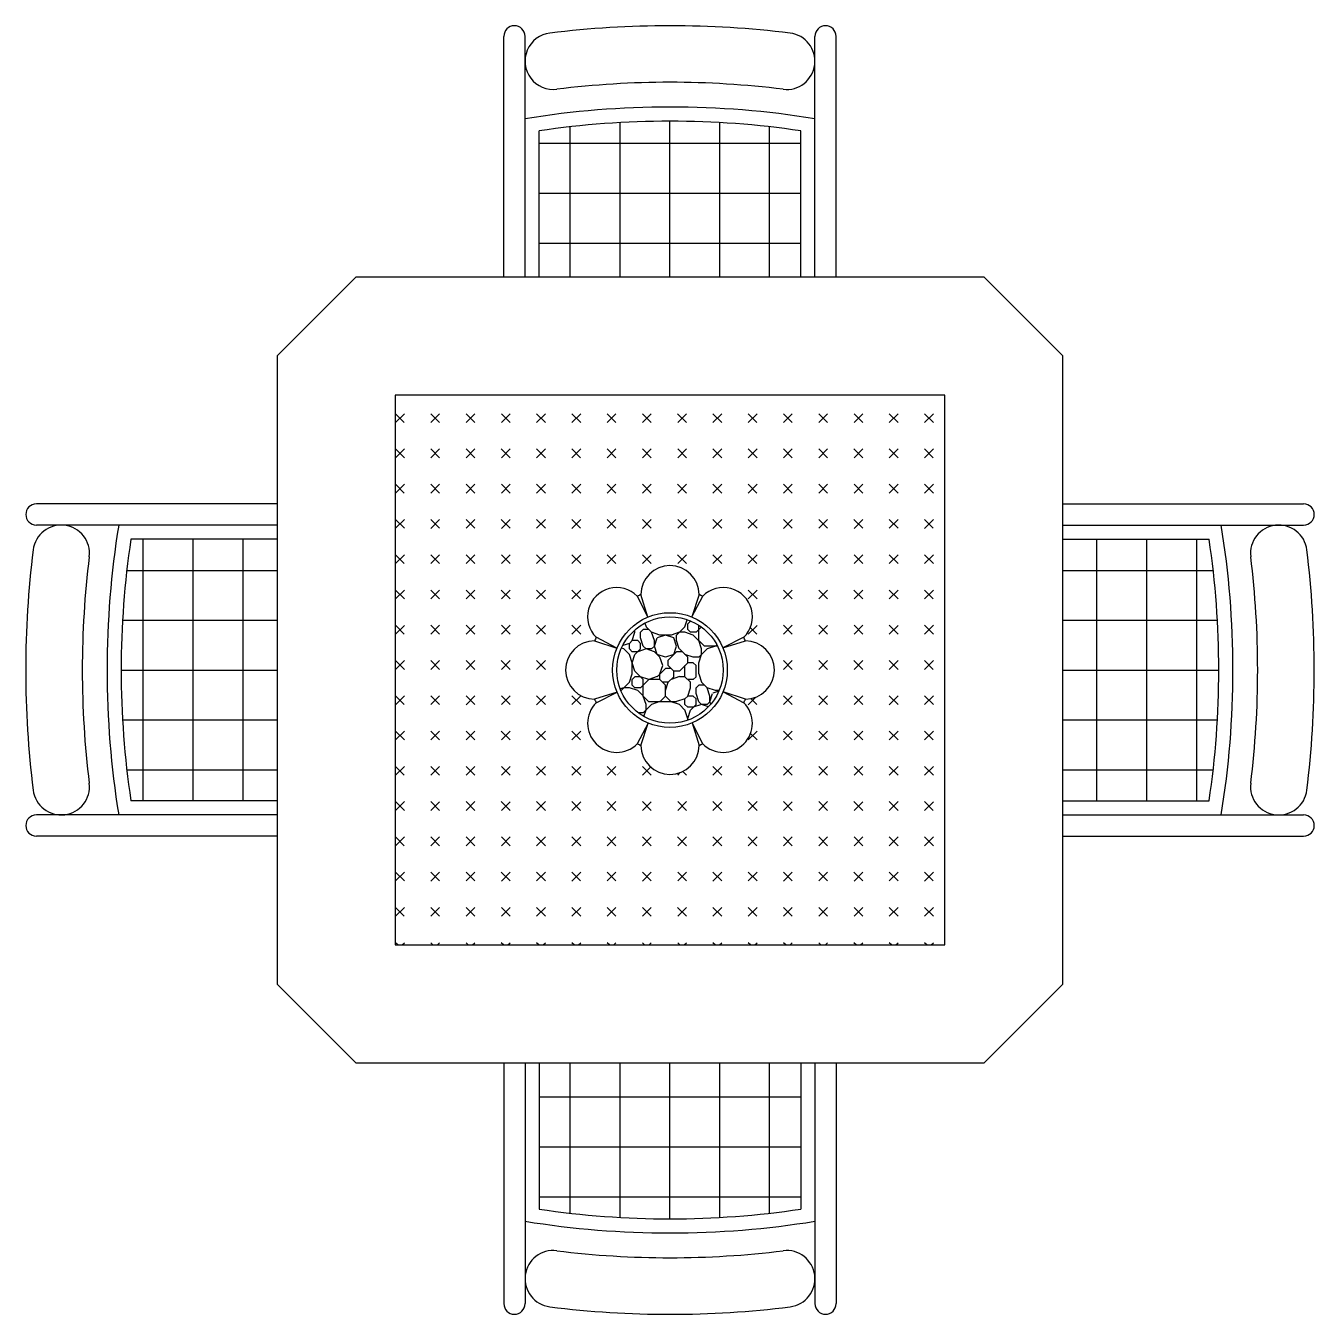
# Model space of a CAD drawing. Header units: millimetres. Extents: x -972.94 to -971.3, y 2607.14 to 2608.78.
import ezdxf

# ---------------------------------------------------------------- set-up
doc = ezdxf.new("R2010")
doc.units = ezdxf.units.MM
doc.header["$LTSCALE"] = 10
doc.layers.add('Móveis_mesas', color=2, linetype='Continuous')

msp = doc.modelspace()

# ---------------------------------------------------------------- hatches: boundary and pattern name
at = {"layer": 'Móveis_mesas'}
h = msp.add_hatch(dxfattribs=at)
h.set_pattern_fill('ANSI37', color=1, scale=0.02, angle=45, style=0)
h.set_pattern_definition([(90, (119.12486, 2.966955), (-0.0635, 7e-18), []), (180, (119.12486, 2.966955), (-7e-18, -0.0635), [])])
h.paths.add_polyline_path([(-971.956, 2608.6417, 0.074073), (-972.289, 2608.6417), (-972.289, 2608.4554), (-971.956, 2608.4554)])
h = msp.add_hatch(dxfattribs=at)
h.set_pattern_fill('CROSS,_O', color=1, scale=0.005, angle=45)
h.set_pattern_definition([(45, (0, 0), (3e-18, 0.0449012806), [0.015875, -0.047625]), (135, (0.011225, -9e-19), (-0.0449012806, 3e-18), [0.015875, -0.047625])])
h.paths.add_polyline_path([(-972.4725, 2608.3054), (-972.4725, 2607.6054), (-971.7725, 2607.6054), (-971.7725, 2608.3054)])
h.paths.add_polyline_path([(-972.0284, 2607.9971, -0.01247), (-972.0265, 2607.9924, -1), (-972.0265, 2607.9184, -0.01247), (-972.0284, 2607.9137, -1), (-972.0808, 2607.8614, -0.01247), (-972.0855, 2607.8594, -1), (-972.1595, 2607.8594, -0.01247), (-972.1642, 2607.8614, -1), (-972.2165, 2607.9137, -0.01247), (-972.2185, 2607.9184, -1), (-972.2185, 2607.9924, -0.01247), (-972.2165, 2607.9971, -1), (-972.1642, 2608.0494, -0.01247), (-972.1595, 2608.0514, -1), (-972.0855, 2608.0514, -0.01247), (-972.0808, 2608.0494, -1)], flags=16)
h.paths.add_polyline_path([(-972.0495, 2607.9554, -1), (-972.1955, 2607.9554, -1)], flags=0)
h.paths.add_polyline_path([(-972.0548, 2607.9554, -1), (-972.1902, 2607.9554, -1)], flags=0)
h = msp.add_hatch(dxfattribs=at)
h.set_pattern_fill('ANSI37', color=1, scale=0.02, angle=135, style=0)
h.set_pattern_definition([(180, (1632.86598, 3699.202745), (-1e-17, -0.0635), []), (270, (1632.86598, 3699.202745), (0.0635, -1e-17), [])])
h.paths.add_polyline_path([(-972.8088, 2608.1219, 0.074073), (-972.8088, 2607.7889), (-972.6225, 2607.7889), (-972.6225, 2608.1219)])
h = msp.add_hatch(dxfattribs=at)
h.set_pattern_fill('ANSI37', color=1, scale=0.02, angle=135, style=0)
h.set_pattern_definition([(7e-15, (-3577.11093, 3699.202745), (1e-17, -0.0635), []), (270, (-3577.11093, 3699.202745), (-0.0635, -1e-17), [])])
h.paths.add_polyline_path([(-971.4361, 2608.1219, -0.074073), (-971.4361, 2607.7889), (-971.6225, 2607.7889), (-971.6225, 2608.1219)])
h = msp.add_hatch(dxfattribs=at)
h.set_pattern_fill('PEDRA6,_O', color=1, scale=0.1, angle=45, pattern_type=2)
h.set_pattern_definition([(45, (119.17435, 2.86645), (-0.070710678, 0.070710678), [0.005, -0.015, 0.005, -0.075]), (45, (119.18496, 2.8912), (-0.070710678, 0.070710678), [0.005, -0.095]), (45, (119.14254, 2.86292), (-0.070710678, 0.070710678), [0.01, -0.09]), (45, (119.12132, 2.84877), (-0.070710678, 0.070710678), [0.015, -0.085]), (45, (119.15314, 2.88767), (-0.070710678, 0.070710678), [0.01, -0.01, 0.015, -0.065]), (45, (119.139, 2.89474), (-0.070710678, 0.070710678), [0.015, -0.085]), (45, (119.11779, 2.88059), (-0.070710678, 0.070710678), [0.015, -0.035, 0.015, -0.035]), (45, (119.09304, 2.87706), (-0.070710678, 0.070710678), [0.015, -0.005, 0.005, -0.075]), (45, (119.13193, 2.93009), (-0.070710678, 0.070710678), [0.005, -0.095]), (45, (119.11072, 2.92302), (-0.070710678, 0.070710678), [0.01, -0.09]), (135, (119.06122, 2.88059), (-0.070710678, -0.070710678), [0.01, -0.09]), (135, (119.11779, 2.83817), (-0.070710678, -0.070710678), [0.005, -0.01, 0.015, -0.07]), (135, (119.12839, 2.86292), (-0.070710678, -0.070710678), [0.02, -0.005, 0.005, -0.07]), (135, (119.12132, 2.8912), (-0.070710678, -0.070710678), [0.015, -0.085]), (135, (119.15668, 2.86292), (-0.070710678, -0.070710678), [0.01, -0.09]), (135, (119.10364, 2.92302), (-0.070710678, -0.070710678), [0.01, -0.09]), (135, (119.14961, 2.88413), (-0.070710678, -0.070710678), [0.01, -0.05, 0.005, -0.035]), (135, (119.12486, 2.93009), (-0.070710678, -0.070710678), [0.005, -0.005, 0.005, -0.085]), (135, (119.16021, 2.90181), (-0.070710678, -0.070710678), [0.01, -0.015, 0.01, -0.065]), (135, (119.18143, 2.88767), (-0.070710678, -0.070710678), [0.01, -0.09]), (90, (119.12132, 2.82756), (-0.0707106781, 0.0707106781), [0.0141421, -0.02828427, 0.0212132, -0.0777817862]), (90, (119.117786, 2.824026), (-0.0707106781, 0.0707106781), [0.0141421356, -0.1272792206]), (90, (119.149606, 2.86999), (-0.0707106781, 0.0707106781), [0.0141421356, -0.1272792206]), (90, (119.10718, 2.89827), (-0.0707106781, 0.0707106781), [0.0141421356, -0.1272792206]), (90, (119.174355, 2.89474), (-0.0707106781, 0.0707106781), [0.0141421356, -0.1272792206]), (90, (119.10718, 2.841704), (-0.0707106781, 0.0707106781), [0.0070710678, -0.1343502884]), (90, (119.09304, 2.86999), (-0.0707106781, 0.0707106781), [0.0070710678, -0.1343502884]), (90, (119.12486, 2.85231), (-0.0707106781, 0.0707106781), [0.0070710678, -0.1343502884]), (90, (119.10718, 2.88413), (-0.0707106781, 0.0707106781), [0.0070710678, -0.1343502884]), (90, (119.142535, 2.8912), (-0.0707106781, 0.0707106781), [0.0070710678, -0.1343502884]), (90, (119.103644, 2.93009), (-0.0707106781, 0.0707106781), [0.0070710678, -0.1343502884]), (90, (119.117786, 2.93009), (-0.0707106781, 0.0707106781), [0.0070710678, -0.1343502884]), (90, (119.16021, 2.89474), (-0.0707106781, 0.0707106781), [0.0070710678, -0.1343502884]), (90, (119.181426, 2.880595), (-0.0707106781, 0.0707106781), [0.0070710678, -0.1343502884]), (90, (119.15314, 2.90888), (-0.0707106781, 0.0707106781), [0.0070710678, -0.1343502884]), (90, (119.117786, 2.944234), (-0.0707106781, 0.0707106781), [0.0070710678, -0.1343502884]), (90, (119.135464, 2.93363), (-0.0707106781, 0.0707106781), [0.0070710678, -0.1343502884]), (180, (119.11425, 2.92656), (-0.0707106781, -0.0707106781), [0.0070710678, -0.1343502884]), (180, (119.11425, 2.9407), (-0.0707106781, -0.0707106781), [0.0070710678, -0.1343502884]), (180, (119.13193, 2.93009), (-0.0707106781, -0.0707106781), [0.0070710678, -0.1343502884]), (180, (119.12839, 2.95484), (-0.0707106781, -0.0707106781), [0.0070710678, -0.1343502884]), (180, (119.117786, 2.89474), (-0.0707106781, -0.0707106781), [0.0070710678, -0.1343502884]), (180, (119.117786, 2.880595), (-0.0707106781, -0.0707106781), [0.0070710678, -0.1343502884]), (180, (119.11425, 2.841704), (-0.0707106781, -0.0707106781), [0.0070710678, -0.1343502884]), (180, (119.12132, 2.848775), (-0.0707106781, -0.0707106781), [0.0070710678, -0.1343502884]), (180, (119.103644, 2.880595), (-0.0707106781, -0.0707106781), [0.0070710678, -0.1343502884]), (180, (119.10011, 2.855846), (-0.0707106781, -0.0707106781), [0.0070710678, -0.1343502884]), (180, (119.15314, 2.887666), (-0.0707106781, -0.0707106781), [0.0070710678, -0.1343502884]), (180, (119.15668, 2.90534), (-0.0707106781, -0.0707106781), [0.0070710678, -0.1343502884]), (180, (119.174355, 2.89474), (-0.0707106781, -0.0707106781), [0.0070710678, -0.1343502884]), (180, (119.167284, 2.90181), (-0.0707106781, -0.0707106781), [0.0070710678, -0.1343502884]), (180, (119.18496, 2.8912), (-0.0707106781, -0.0707106781), [0.0070710678, -0.1343502884]), (180, (119.08597, 2.87706), (-0.0707106781, -0.0707106781), [0.0141421356, -0.1272792206]), (180, (119.142535, 2.8912), (-0.0707106781, -0.0707106781), [0.0141421356, -0.1272792206]), (180, (119.16375, 2.86292), (-0.0707106781, -0.0707106781), [0.035355339, -0.1060660172]), (71.5650512, (119.0895, 2.85231), (0.0707106781, 0.07071067815), [0.01118, -0.2124267978]), (71.5650512, (119.12132, 2.841704), (0.0707106781, 0.07071067815), [0.01118, -0.2124267978]), (71.5650512, (119.103644, 2.887666), (0.0707106781, 0.07071067815), [0.01118, -0.2124267978]), (71.5650512, (119.17789, 2.86999), (0.0707106781, 0.07071067815), [0.01118, -0.2124267978]), (71.5650512, (119.149606, 2.87706), (0.0707106781, 0.07071067815), [0.01118, -0.2124267978]), (71.5650512, (119.142535, 2.898272), (0.0707106781, 0.07071067815), [0.01118, -0.2124267978]), (71.5650512, (119.10718, 2.912414), (0.0707106781, 0.07071067815), [0.01118, -0.2124267978]), (71.5650512, (119.135464, 2.933628), (0.0707106781, 0.07071067815), [0.01118, -0.2124267978]), (108.4349488, (119.096573, 2.85938), (-0.0707106781, 0.07071067815), [0.01118, -0.2124267978]), (108.4349488, (119.093038, 2.862917), (-0.0707106781, 0.07071067815), [0.01118, -0.2124267978]), (108.4349488, (119.110715, 2.90181), (-0.0707106781, 0.07071067815), [0.02236, -0.2012467977]), (108.4349488, (119.139, 2.92302), (-0.0707106781, 0.07071067815), [0.01118, -0.2124267978]), (108.4349488, (119.14607, 2.90888), (-0.0707106781, 0.07071067815), [0.01118, -0.2124267978]), (108.4349488, (119.124857, 2.85938), (-0.0707106781, 0.07071067815), [0.01118, -0.2124267978]), (108.4349488, (119.12132, 2.933628), (-0.0707106781, 0.07071067815), [0.01118, -0.2124267978]), (108.4349488, (119.135464, 2.9407), (-0.0707106781, 0.07071067815), [0.01118, -0.2124267978]), (161.5650512, (119.071824, 2.87706), (-0.07071067815, 0.0707106781), [0.01118, -0.2124267978]), (161.5650512, (119.167284, 2.85938), (-0.07071067815, 0.0707106781), [0.01118, -0.2124267978]), (161.5650512, (119.0895, 2.873524), (-0.07071067815, 0.0707106781), [0.01118, -0.2124267978]), (161.5650512, (119.149606, 2.919485), (-0.07071067815, 0.0707106781), [0.01118, -0.2124267978]), (161.5650512, (119.128393, 2.8912), (-0.07071067815, 0.0707106781), [0.01118, -0.2124267978]), (161.5650512, (119.135464, 2.926557), (-0.07071067815, 0.0707106781), [0.01118, -0.2124267978]), (161.5650512, (119.11425, 2.87706), (-0.07071067815, 0.0707106781), [0.01118, -0.2124267978]), (161.5650512, (119.11425, 2.848775), (-0.07071067815, 0.0707106781), [0.01118, -0.2124267978]), (198.4349488, (119.078895, 2.87706), (-0.07071067815, -0.0707106781), [0.01118, -0.2124267978]), (198.4349488, (119.142535, 2.862917), (-0.07071067815, -0.0707106781), [0.01118, -0.2124267978]), (198.4349488, (119.096573, 2.880595), (-0.07071067815, -0.0707106781), [0.01118, -0.2124267978]), (198.4349488, (119.167284, 2.894737), (-0.07071067815, -0.0707106781), [0.01118, -0.2124267978]), (198.4349488, (119.174355, 2.866452), (-0.07071067815, -0.0707106781), [0.01118, -0.2124267978]), (198.4349488, (119.124857, 2.93009), (-0.07071067815, -0.0707106781), [0.01118, -0.2124267978]), (198.4349488, (119.139, 2.894737), (-0.07071067815, -0.0707106781), [0.01118, -0.2124267978]), (198.4349488, (119.078895, 2.87706), (-0.07071067815, -0.0707106781), [0.01118, -0.2124267978]), (198.4349488, (119.160213, 2.92302), (-0.07071067815, -0.0707106781), [0.01118, -0.2124267978]), (288.4349488, (119.12132, 2.82756), (0.0707106781, -0.07071067815), [0.01118, -0.2124267978])])
h.paths.add_polyline_path([(-972.0548, 2607.9554, 1), (-972.1902, 2607.9554, 1)])
h = msp.add_hatch(dxfattribs=at)
h.set_pattern_fill('ANSI37', color=1, scale=0.02, angle=45, style=0)
h.set_pattern_definition([(270, (119.12486, 5212.943865), (-0.0635, -7e-18), []), (180, (119.12486, 5212.943865), (-7e-18, 0.0635), [])])
h.paths.add_polyline_path([(-971.956, 2607.2691, -0.074073), (-972.289, 2607.2691), (-972.289, 2607.4554), (-971.956, 2607.4554)])

# ---------------------------------------------------------------- linework, layer by layer
for p, q in [((-972.334, 2608.4554), (-972.334, 2608.7621)), ((-972.307, 2608.4554), (-972.307, 2608.7621)), ((-971.938, 2608.4554), (-971.938, 2608.7621)), ((-971.911, 2608.4554), (-971.911, 2608.7621)), ((-972.289, 2608.4554), (-972.289, 2608.6417)), ((-971.956, 2608.4554), (-971.956, 2608.6417)), ((-972.6225, 2608.1669), (-972.9291, 2608.1669)), ((-971.6225, 2608.1669), (-971.3158, 2608.1669)), ((-972.6225, 2608.1399), (-972.9291, 2608.1399)), ((-971.6225, 2608.1399), (-971.3158, 2608.1399)), ((-972.6225, 2608.1219), (-972.8088, 2608.1219)), ((-971.6225, 2608.1219), (-971.4361, 2608.1219)), ((-972.6225, 2607.7889), (-972.8088, 2607.7889)), ((-971.6225, 2607.7889), (-971.4361, 2607.7889)), ((-972.6225, 2607.7709), (-972.9291, 2607.7709)), ((-971.6225, 2607.7709), (-971.3158, 2607.7709)), ((-972.6225, 2607.7439), (-972.9291, 2607.7439)), ((-971.6225, 2607.7439), (-971.3158, 2607.7439)), ((-972.334, 2607.4554), (-972.334, 2607.1487)), ((-972.307, 2607.4554), (-972.307, 2607.1487)), ((-972.289, 2607.4554), (-972.289, 2607.2691)), ((-971.956, 2607.4554), (-971.956, 2607.2691)), ((-971.938, 2607.4554), (-971.938, 2607.1487)), ((-971.911, 2607.4554), (-971.911, 2607.1487))]:
    msp.add_line(p, q, dxfattribs=at)
at = {"layer": 'Móveis_mesas', "color": 1}
for p, q in [((-972.1642, 2608.0494), (-972.1507, 2608.0227)), ((-972.1507, 2608.0227), (-972.1595, 2608.0514)), ((-972.0855, 2608.0514), (-972.0948, 2608.0229)), ((-972.0948, 2608.0229), (-972.0808, 2608.0494)), ((-972.2185, 2607.9924), (-972.19, 2607.9831)), ((-972.19, 2607.9831), (-972.2165, 2607.9971)), ((-972.0284, 2607.9971), (-972.0552, 2607.9836)), ((-972.0552, 2607.9836), (-972.0265, 2607.9924)), ((-972.1898, 2607.9272), (-972.2185, 2607.9184)), ((-972.2165, 2607.9137), (-972.1898, 2607.9272)), ((-972.0549, 2607.9277), (-972.0284, 2607.9137)), ((-972.0265, 2607.9184), (-972.0549, 2607.9277)), ((-972.1502, 2607.8879), (-972.1642, 2607.8614)), ((-972.1595, 2607.8594), (-972.1502, 2607.8879)), ((-972.0943, 2607.8881), (-972.0855, 2607.8594)), ((-972.0808, 2607.8614), (-972.0943, 2607.8881))]:
    msp.add_line(p, q, dxfattribs=at)
at = {"layer": 'Móveis_mesas'}
msp.add_lwpolyline([(-972.5225, 2607.4554), (-971.7225, 2607.4554), (-971.6225, 2607.5554), (-971.6225, 2608.3554), (-971.7225, 2608.4554), (-972.5225, 2608.4554), (-972.6225, 2608.3554), (-972.6225, 2607.5554)], close=True, dxfattribs=at)
at = {"layer": 'Móveis_mesas', "color": 1}
msp.add_lwpolyline([(-972.4725, 2607.6054), (-971.7725, 2607.6054), (-971.7725, 2608.3054), (-972.4725, 2608.3054)], close=True, dxfattribs=at)
msp.add_lwpolyline([(-972.1642, 2607.8614, 0.01247), (-972.1595, 2607.8594, 1), (-972.0855, 2607.8594, 0.01247), (-972.0808, 2607.8614, 1), (-972.0284, 2607.9137, 0.01247), (-972.0265, 2607.9184, 1), (-972.0265, 2607.9924, 0.01247), (-972.0284, 2607.9971, 1), (-972.0808, 2608.0494, 0.01247), (-972.0855, 2608.0514, 1), (-972.1595, 2608.0514, 0.01247), (-972.1642, 2608.0494, 1), (-972.2165, 2607.9971, 0.01247), (-972.2185, 2607.9924, 1), (-972.2185, 2607.9184, 0.01247), (-972.2165, 2607.9137, 1)], format="xyb", close=True, dxfattribs=at)
for radius in [0.073, 0.0677]:
    msp.add_circle((-972.1225, 2607.9554), radius, dxfattribs=at)
at = {"layer": 'Móveis_mesas'}
for centre, radius, start, end in [((-972.3205, 2608.7621), 0.0135, 0, 180), ((-972.1225, 2607.524), 1.2516, 82.9829, 97.0171), ((-971.9245, 2608.7621), 0.0135, 0, 180), ((-972.271, 2608.7305), 0.036, 97.0171, 277.0171), ((-971.974, 2608.7305), 0.036, 262.9829, 82.9829), ((-972.1225, 2607.524), 1.1796, 82.9829, 97.0171), ((-972.1225, 2607.524), 1.1481, 80.7521, 99.2479), ((-972.1225, 2607.524), 1.1301, 81.5274, 98.4726), ((-972.9291, 2608.1534), 0.0135, 90, 270), ((-971.3158, 2608.1534), 0.0135, 270, 90), ((-972.8975, 2608.1039), 0.036, 352.9829, 172.9829), ((-971.6911, 2607.9554), 1.1481, 170.7521, 189.2479), ((-972.5539, 2607.9554), 1.1481, 350.7521, 9.2479), ((-971.3474, 2608.1039), 0.036, 7.0171, 187.0171), ((-971.6911, 2607.9554), 1.1301, 171.5274, 188.4726), ((-972.5539, 2607.9554), 1.1301, 351.5274, 8.4726), ((-971.6911, 2607.9554), 1.2516, 172.9829, 187.0171), ((-971.6911, 2607.9554), 1.1796, 172.9829, 187.0171), ((-972.5539, 2607.9554), 1.1796, 352.9829, 7.0171), ((-972.5539, 2607.9554), 1.2516, 352.9829, 7.0171), ((-972.8975, 2607.8069), 0.036, 187.0171, 7.0171), ((-971.3474, 2607.8069), 0.036, 172.9829, 352.9829), ((-972.9291, 2607.7574), 0.0135, 90, 270), ((-971.3158, 2607.7574), 0.0135, 270, 90), ((-972.1225, 2608.3868), 1.1301, 261.5274, 278.4726), ((-972.1225, 2608.3868), 1.1481, 260.7521, 279.2479), ((-972.271, 2607.1804), 0.036, 82.9829, 262.9829), ((-972.1225, 2608.3868), 1.1796, 262.9829, 277.0171), ((-971.974, 2607.1804), 0.036, 277.0171, 97.0171), ((-972.3205, 2607.1487), 0.0135, 180, 0), ((-971.9245, 2607.1487), 0.0135, 180, 0), ((-972.1225, 2608.3868), 1.2516, 262.9829, 277.0171)]:
    msp.add_arc(centre, radius, start, end, dxfattribs=at)

doc.saveas('drawing.dxf')
